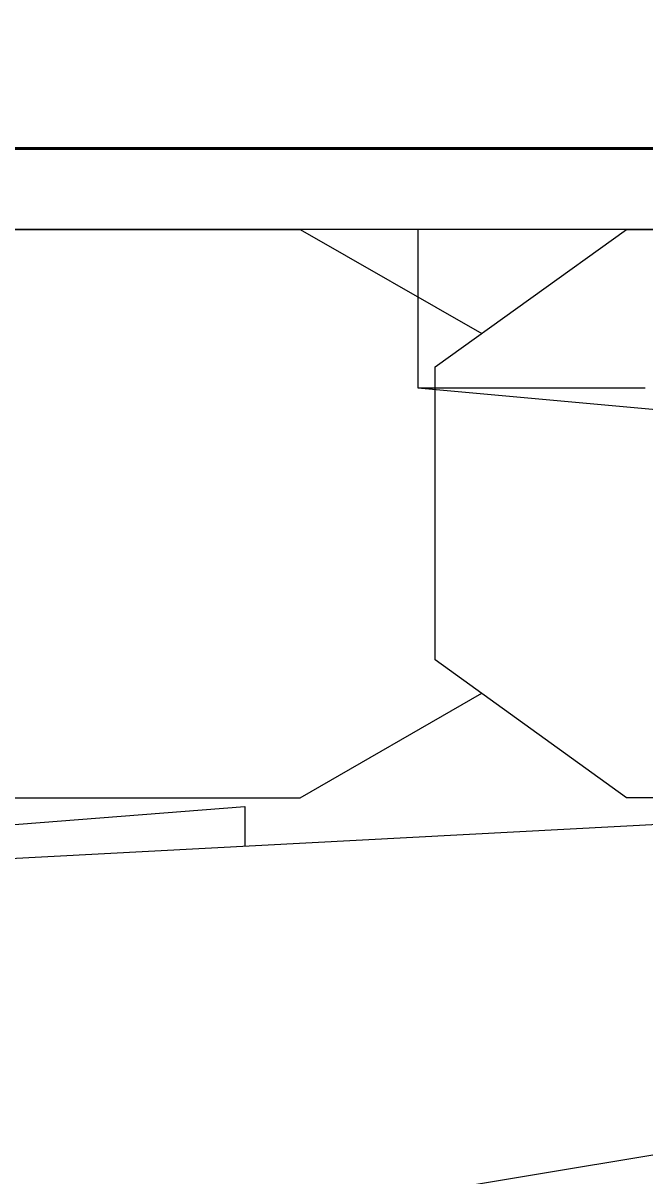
# Model space of a CAD drawing. Extents: x 65572 to 72871, y 30718 to 33858.
# Drawn here: x 65960.75 to 65964.6, y 30871.18 to 30878.32 of the extents above; entities that cross this region are included whole.
import ezdxf

# ---------------------------------------------------------------- set-up
doc = ezdxf.new("R2010")
doc.units = 0
doc.header["$LTSCALE"] = 0.5
doc.header["$MEASUREMENT"] = 0
doc.layers.get('0').update_dxf_attribs({"color": 20, "linetype": 'CONTINUOUS'})
doc.layers.get('DEFPOINTS').update_dxf_attribs({"linetype": 'CONTINUOUS', "lineweight": 5})
for name, color, linetype, lineweight in [('Annotations', 40, 'CONTINUOUS', 5), ('Framing', 142, 'CONTINUOUS', 13), ('Layout', 154, 'CONTINUOUS', 5), ('Structure', 7, 'CONTINUOUS', 40)]:
    doc.layers.add(name, color=color, linetype=linetype, lineweight=lineweight)
doc.styles.get("Standard").update_dxf_attribs({"font": 'arial.ttf'})
doc.dimstyles.new('ARCH', dxfattribs={"dimscale": 96, "dimtxt": 0.0625, "dimasz": 0.0625, "dimexe": 0.04, "dimexo": 0.09375, "dimgap": 0.03125, "dimtad": 1, "dimdec": 0, "dimrnd": 0.0625, "dimzin": 3, "dimdsep": 46, "dimlunit": 4, "dimtxsty": 'Standard', "dimblk1": 'ARCHTICK', "dimblk2": 'ARCHTICK', "dimsah": 1, "dimcen": 0, "dimdle": 0.03125, "dimclrd": 256, "dimclre": 256, "dimclrt": 256, "dimazin": 0, "dimtfac": 1, "dimtdec": 0, "dimtmove": 2, "dimatfit": 3, "dimldrblk": 'OBLIQUE', "dimfxl": 0.3, "dimfxlon": 1, "dimfrac": 2, "dimarcsym": 0})

# ---------------------------------------------------------------- blocks, each defined once
blk = doc.blocks.new('_ArchTick')
at = {"const_width": 0.15}
blk.add_lwpolyline([(-0.5, -0.5), (0.5, 0.5)], dxfattribs=at)
blk = doc.blocks.new('*D33')
at = {"layer": 'Annotations', "lineweight": -2}
for p, q in [((65894.4316, 30757.0648), (65894.4316, 30880.0465)), ((65923.2316, 30877.0465), (65890.5916, 30877.0465)), ((65923.2316, 30760.0648), (65890.5916, 30760.0648))]:
    blk.add_line(p, q, dxfattribs=at)
at = {"layer": 'DEFPOINTS', "color": 0}
for p in [(65894.4316, 30877.0465), (65967.6312, 30877.0465), (65967.6312, 30760.0648)]:
    blk.add_point(p, dxfattribs=at)
at = {"layer": 'Annotations', "lineweight": -2, "xscale": 6, "yscale": 6, "zscale": 6}
for p, rotation in [((65894.4316, 30877.0465), 90), ((65894.4316, 30760.0648), 270)]:
    blk.add_blockref('_ArchTick', p, dxfattribs=dict(at, rotation=rotation))
at = {"layer": 'Annotations', "insert": (65900.4946, 30818.5556), "char_height": 6, "attachment_point": 5, "rotation": 270}
blk.add_mtext('9\'-9"', dxfattribs=at)
blk = doc.blocks.new('_Oblique')
at = {"lineweight": -2}
blk.add_line((-0.5, -0.5), (0.5, 0.5), dxfattribs=at)
blk = doc.blocks.new('12fstg01')
at = {"color": 0, "linetype": 'ByBlock'}
for p, q in [((-0.25367, 0.1132), (-0.03681, 0.14918)), ((-0.02463, 0.08728), (-0.25367, 0.0751)), ((-0.02131, 0.08562), (-0.1568, 0.0751)), ((-0.1568, 0.0751), (-0.1568, 0.08017)), ((-0.25256, 0.07399), (-0.20648, 0.07399)), ((-0.20648, 0.07399), (-0.18157, 0.056)), ((-0.16399, 0.07399), (-0.18766, 0.06034)), ((-0.11971, 0.07399), (-0.16399, 0.07399)), ((-0.18157, 0.056), (-0.18157, 0.0179)), ((-0.18157, 0.0179), (-0.20648, 0)), ((-0.16399, 0), (-0.18766, 0.01356)), ((-0.20648, 0), (-0.25256, 0)), ((-0.11971, 0), (-0.16399, 0))]:
    blk.add_line(p, q, dxfattribs=at)
blk = doc.blocks.new('*D97')
at = {"layer": 'Annotations', "linetype": 'ByBlock', "lineweight": -2}
for p, q in [((65950.06, 30883.1561), (65950.06, 30903.2759)), ((66009.018, 30884.4215), (66009.018, 30903.2759)), ((66012.018, 30899.4359), (65947.06, 30899.4359))]:
    blk.add_line(p, q, dxfattribs=at)
at = {"layer": 'DEFPOINTS', "color": 0}
for p in [(65950.06, 30899.4359), (66009.018, 30875.4215), (65950.06, 30874.1561)]:
    blk.add_point(p, dxfattribs=at)
at = {"layer": 'Annotations', "lineweight": -2, "xscale": 6, "yscale": 6, "zscale": 6, "rotation": 180}
blk.add_blockref('_ArchTick', (65950.06, 30899.4359), dxfattribs=at)
at = {"layer": 'Annotations', "lineweight": -2, "xscale": 6, "yscale": 6, "zscale": 6}
blk.add_blockref('_ArchTick', (66009.018, 30899.4359), dxfattribs=at)
at = {"layer": 'Annotations', "insert": (65979.539, 30893.4239), "char_height": 6, "attachment_point": 5, "rotation": 180}
blk.add_mtext('4\'-11"', dxfattribs=at)

msp = doc.modelspace()

# ---------------------------------------------------------------- linework, layer by layer
at = {"layer": 'Framing'}
for p, q in [((66167.053202, 30877.046502), (65921.122504, 30877.046502)), ((66520.622504, 30877.046502), (65921.199345, 30877.046502))]:
    msp.add_line(p, q, dxfattribs=at)
at = {"layer": 'Layout', "linetype": 'ByBlock'}
for p, q in [((65963.19711, 30877.046502), (65963.19711, 30876.064768)), ((65963.19711, 30876.064768), (65974.197164, 30875.064763))]:
    msp.add_line(p, q, dxfattribs=at)
msp.add_lwpolyline([(65963.19711, 30876.064768), (65963.197801, 30876.064768), (65963.198491, 30876.064768), (65963.199182, 30876.064768), (65963.199873, 30876.064768), (65963.200564, 30876.064768), (65963.201255, 30876.064768), (65963.201946, 30876.064768), (65963.202636, 30876.064768), (65963.203327, 30876.064768), (65963.204018, 30876.064768), (65963.204709, 30876.064768), (65963.2054, 30876.064768), (65963.206091, 30876.064768), (65963.206782, 30876.064768), (65963.207472, 30876.064768), (65963.208163, 30876.064768), (65963.208854, 30876.064768), (65963.209545, 30876.064768), (65963.210236, 30876.064768), (65963.210927, 30876.064768), (65963.211618, 30876.064768), (65963.212308, 30876.064768), (65963.212999, 30876.064768), (65963.21369, 30876.064768), (65963.214381, 30876.064768), (65963.215072, 30876.064768), (65963.215763, 30876.064768), (65963.216454, 30876.064768), (65963.217144, 30876.064768), (65963.217835, 30876.064768), (65963.218526, 30876.064768), (65963.219217, 30876.064768), (65963.219908, 30876.064768), (65963.220599, 30876.064768), (65963.22129, 30876.064768), (65963.22198, 30876.064768), (65963.222671, 30876.064768), (65963.223362, 30876.064768), (65963.224053, 30876.064768), (65963.224744, 30876.064768), (65963.225435, 30876.064768), (65963.226125, 30876.064768), (65963.226816, 30876.064768), (65963.227507, 30876.064768), (65963.228198, 30876.064768), (65963.228889, 30876.064768), (65963.22958, 30876.064768), (65963.230271, 30876.064768), (65963.230961, 30876.064768), (65963.231652, 30876.064768), (65963.232343, 30876.064768), (65963.233034, 30876.064768), (65963.233725, 30876.064768), (65963.234416, 30876.064768), (65963.235107, 30876.064768), (65963.235797, 30876.064768), (65963.236488, 30876.064768), (65963.237179, 30876.064768), (65963.23787, 30876.064768), (65963.238561, 30876.064768), (65963.239252, 30876.064768), (65963.239943, 30876.064768), (65963.240633, 30876.064768), (65963.241324, 30876.064768), (65963.242015, 30876.064768), (65963.242706, 30876.064768), (65963.243397, 30876.064768), (65963.244088, 30876.064768), (65963.244779, 30876.064768), (65963.245469, 30876.064768), (65963.24616, 30876.064768), (65963.246851, 30876.064768), (65963.247542, 30876.064768), (65963.248233, 30876.064768), (65963.248924, 30876.064768), (65963.249615, 30876.064768), (65963.250305, 30876.064768), (65963.250996, 30876.064768), (65963.251687, 30876.064768), (65963.252378, 30876.064768), (65963.253069, 30876.064768), (65963.25376, 30876.064768), (65963.25445, 30876.064768), (65963.255141, 30876.064768), (65963.255832, 30876.064768), (65963.256523, 30876.064768), (65963.257214, 30876.064768), (65963.257905, 30876.064768), (65963.258596, 30876.064768), (65963.259286, 30876.064768), (65963.259977, 30876.064768), (65963.260668, 30876.064768), (65963.261359, 30876.064768), (65963.26205, 30876.064768), (65963.262741, 30876.064768), (65963.263432, 30876.064768), (65963.264122, 30876.064768), (65963.264813, 30876.064768), (65963.265504, 30876.064768), (65963.266195, 30876.064768), (65963.266886, 30876.064768), (65963.267577, 30876.064768), (65963.268268, 30876.064768), (65963.268958, 30876.064768), (65963.269649, 30876.064768), (65963.27034, 30876.064768), (65963.271031, 30876.064768), (65963.271722, 30876.064768), (65963.272413, 30876.064768), (65963.273104, 30876.064768), (65963.273794, 30876.064768), (65963.274485, 30876.064768), (65963.275176, 30876.064768), (65963.275867, 30876.064768), (65963.276558, 30876.064768), (65963.277249, 30876.064768), (65963.277939, 30876.064768), (65963.27863, 30876.064768), (65963.279321, 30876.064768), (65963.280012, 30876.064768), (65963.280703, 30876.064768), (65963.281394, 30876.064768), (65963.282085, 30876.064768), (65963.282775, 30876.064768), (65963.283466, 30876.064768), (65963.284157, 30876.064768), (65963.284848, 30876.064768), (65963.285539, 30876.064768), (65963.28623, 30876.064768), (65963.286921, 30876.064768), (65963.287611, 30876.064768), (65963.288302, 30876.064768), (65963.288993, 30876.064768), (65963.289684, 30876.064768), (65963.290375, 30876.064768), (65963.291066, 30876.064768), (65963.291757, 30876.064768), (65963.292447, 30876.064768), (65963.293138, 30876.064768), (65963.293829, 30876.064768), (65963.29452, 30876.064768), (65963.295211, 30876.064768), (65963.295902, 30876.064768), (65963.296593, 30876.064768), (65963.297283, 30876.064768), (65963.297974, 30876.064768), (65963.298665, 30876.064768), (65963.299356, 30876.064768), (65963.300047, 30876.064768), (65963.300738, 30876.064768), (65963.301428, 30876.064768), (65963.302119, 30876.064768), (65963.30281, 30876.064768), (65963.303501, 30876.064768), (65963.304192, 30876.064768), (65963.304883, 30876.064768), (65963.305574, 30876.064768), (65963.306264, 30876.064768), (65963.306955, 30876.064768), (65963.307646, 30876.064768), (65963.308337, 30876.064768), (65963.309028, 30876.064768), (65963.309719, 30876.064768), (65963.31041, 30876.064768), (65963.3111, 30876.064768), (65963.311791, 30876.064768), (65963.312482, 30876.064768), (65963.313173, 30876.064768), (65963.313864, 30876.064768), (65963.314555, 30876.064768), (65963.315246, 30876.064768), (65963.315936, 30876.064768), (65963.316627, 30876.064768), (65963.317318, 30876.064768), (65963.318009, 30876.064768), (65963.3187, 30876.064768), (65963.319391, 30876.064768), (65963.320082, 30876.064768), (65963.320772, 30876.064768), (65963.321463, 30876.064768), (65963.322154, 30876.064768), (65963.322845, 30876.064768), (65963.323536, 30876.064768), (65963.324227, 30876.064768), (65963.324917, 30876.064768), (65963.325608, 30876.064768), (65963.326299, 30876.064768), (65963.32699, 30876.064768), (65963.327681, 30876.064768), (65963.328372, 30876.064768), (65963.329063, 30876.064768), (65963.329753, 30876.064768), (65963.330444, 30876.064768), (65963.331135, 30876.064768), (65963.331826, 30876.064768), (65963.332517, 30876.064768), (65963.333208, 30876.064768), (65963.333899, 30876.064768), (65963.334589, 30876.064768), (65963.33528, 30876.064768), (65963.335971, 30876.064768), (65963.336662, 30876.064768), (65963.337353, 30876.064768), (65963.338044, 30876.064768), (65963.338735, 30876.064768), (65963.339425, 30876.064768), (65963.340116, 30876.064768), (65963.340807, 30876.064768), (65963.341498, 30876.064768), (65963.342189, 30876.064768), (65963.34288, 30876.064768), (65963.343571, 30876.064768), (65963.344261, 30876.064768), (65963.344952, 30876.064768), (65963.345643, 30876.064768), (65963.346334, 30876.064768), (65963.347025, 30876.064768), (65963.347716, 30876.064768), (65963.348407, 30876.064768), (65963.349097, 30876.064768), (65963.349788, 30876.064768), (65963.350479, 30876.064768), (65963.35117, 30876.064768), (65963.351861, 30876.064768), (65963.352552, 30876.064768), (65963.353242, 30876.064768), (65963.353933, 30876.064768), (65963.354624, 30876.064768), (65963.355315, 30876.064768), (65963.356006, 30876.064768), (65963.356697, 30876.064768), (65963.357388, 30876.064768), (65963.358078, 30876.064768), (65963.358769, 30876.064768), (65963.35946, 30876.064768), (65963.360151, 30876.064768), (65963.360842, 30876.064768), (65963.361533, 30876.064768), (65963.362224, 30876.064768), (65963.362914, 30876.064768), (65963.363605, 30876.064768), (65963.364296, 30876.064768), (65963.364987, 30876.064768), (65963.365678, 30876.064768), (65963.366369, 30876.064768), (65963.36706, 30876.064768), (65963.36775, 30876.064768), (65963.368441, 30876.064768), (65963.369132, 30876.064768), (65963.369823, 30876.064768), (65963.370514, 30876.064768), (65963.371205, 30876.064768), (65963.371896, 30876.064768), (65963.372586, 30876.064768), (65963.373277, 30876.064768), (65963.373968, 30876.064768), (65963.374659, 30876.064768), (65963.37535, 30876.064768), (65963.376041, 30876.064768), (65963.376731, 30876.064768), (65963.377422, 30876.064768), (65963.378113, 30876.064768), (65963.378804, 30876.064768), (65963.379495, 30876.064768), (65963.380186, 30876.064768), (65963.380877, 30876.064768), (65963.381567, 30876.064768), (65963.382258, 30876.064768), (65963.382949, 30876.064768), (65963.38364, 30876.064768), (65963.384331, 30876.064768), (65963.385022, 30876.064768), (65963.385713, 30876.064768), (65963.386403, 30876.064768), (65963.387094, 30876.064768), (65963.387785, 30876.064768), (65963.388476, 30876.064768), (65963.389167, 30876.064768), (65963.389858, 30876.064768), (65963.390549, 30876.064768), (65963.391239, 30876.064768), (65963.39193, 30876.064768), (65963.392621, 30876.064768), (65963.393312, 30876.064768), (65963.394003, 30876.064768), (65963.394694, 30876.064768), (65963.395385, 30876.064768), (65963.396075, 30876.064768), (65963.396766, 30876.064768), (65963.397457, 30876.064768), (65963.398148, 30876.064768), (65963.398839, 30876.064768), (65963.39953, 30876.064768), (65963.40022, 30876.064768), (65963.400911, 30876.064768), (65963.401602, 30876.064768), (65963.402293, 30876.064768), (65963.402984, 30876.064768), (65963.403675, 30876.064768), (65963.404366, 30876.064768), (65963.405056, 30876.064768), (65963.405747, 30876.064768), (65963.406438, 30876.064768), (65963.407129, 30876.064768), (65963.40782, 30876.064768), (65963.408511, 30876.064768), (65963.409202, 30876.064768), (65963.409892, 30876.064768), (65963.410583, 30876.064768), (65963.411274, 30876.064768), (65963.411965, 30876.064768), (65963.412656, 30876.064768), (65963.413347, 30876.064768), (65963.414038, 30876.064768), (65963.414728, 30876.064768), (65963.415419, 30876.064768), (65963.41611, 30876.064768), (65963.416801, 30876.064768), (65963.417492, 30876.064768), (65963.418183, 30876.064768), (65963.418874, 30876.064768), (65963.419564, 30876.064768), (65963.420255, 30876.064768), (65963.420946, 30876.064768), (65963.421637, 30876.064768), (65963.422328, 30876.064768), (65963.423019, 30876.064768), (65963.423709, 30876.064768), (65963.4244, 30876.064768), (65963.425091, 30876.064768), (65963.425782, 30876.064768), (65963.426473, 30876.064768), (65963.427164, 30876.064768), (65963.427855, 30876.064768), (65963.428545, 30876.064768), (65963.429236, 30876.064768), (65963.429927, 30876.064768), (65963.430618, 30876.064768), (65963.431309, 30876.064768), (65963.432, 30876.064768), (65963.432691, 30876.064768), (65963.433381, 30876.064768), (65963.434072, 30876.064768), (65963.434763, 30876.064768), (65963.435454, 30876.064768), (65963.436145, 30876.064768), (65963.436836, 30876.064768), (65963.437527, 30876.064768), (65963.438217, 30876.064768), (65963.438908, 30876.064768), (65963.439599, 30876.064768), (65963.44029, 30876.064768), (65963.440981, 30876.064768), (65963.441672, 30876.064768), (65963.442363, 30876.064768), (65963.443053, 30876.064768), (65963.443744, 30876.064768), (65963.444435, 30876.064768), (65963.445126, 30876.064768), (65963.445817, 30876.064768), (65963.446508, 30876.064768), (65963.447198, 30876.064768), (65963.447889, 30876.064768), (65963.44858, 30876.064768), (65963.449271, 30876.064768), (65963.449962, 30876.064768), (65963.450653, 30876.064768), (65963.451344, 30876.064768), (65963.452034, 30876.064768), (65963.452725, 30876.064768), (65963.453416, 30876.064768), (65963.454107, 30876.064768), (65963.454798, 30876.064768), (65963.455489, 30876.064768), (65963.45618, 30876.064768), (65963.45687, 30876.064768), (65963.457561, 30876.064768), (65963.458252, 30876.064768), (65963.458943, 30876.064768), (65963.459634, 30876.064768), (65963.460325, 30876.064768), (65963.461016, 30876.064768), (65963.461706, 30876.064768), (65963.462397, 30876.064768), (65963.463088, 30876.064768), (65963.463779, 30876.064768), (65963.46447, 30876.064768), (65963.465161, 30876.064768), (65963.465852, 30876.064768), (65963.466542, 30876.064768), (65963.467233, 30876.064768), (65963.467924, 30876.064768), (65963.468615, 30876.064768), (65963.469306, 30876.064768), (65963.469997, 30876.064768), (65963.470687, 30876.064768), (65963.471378, 30876.064768), (65963.472069, 30876.064768), (65963.47276, 30876.064768), (65963.473451, 30876.064768), (65963.474142, 30876.064768), (65963.474833, 30876.064768), (65963.475523, 30876.064768), (65963.476214, 30876.064768), (65963.476905, 30876.064768), (65963.477596, 30876.064768), (65963.478287, 30876.064768), (65963.478978, 30876.064768), (65963.479669, 30876.064768), (65963.480359, 30876.064768), (65963.48105, 30876.064768), (65963.481741, 30876.064768), (65963.482432, 30876.064768), (65963.483123, 30876.064768), (65963.483814, 30876.064768), (65963.484505, 30876.064768), (65963.485195, 30876.064768), (65963.485886, 30876.064768), (65963.486577, 30876.064768), (65963.487268, 30876.064768), (65963.487959, 30876.064768), (65963.48865, 30876.064768), (65963.489341, 30876.064768), (65963.490031, 30876.064768), (65963.490722, 30876.064768), (65963.491413, 30876.064768), (65963.492104, 30876.064768), (65963.492795, 30876.064768), (65963.493486, 30876.064768), (65963.494177, 30876.064768), (65963.494867, 30876.064768), (65963.495558, 30876.064768), (65963.496249, 30876.064768), (65963.49694, 30876.064768), (65963.497631, 30876.064768), (65963.498995, 30876.064768), (65963.501033, 30876.064768), (65963.503071, 30876.064768), (65963.505109, 30876.064768), (65963.507147, 30876.064768), (65963.509185, 30876.064768), (65963.511223, 30876.064768), (65963.513261, 30876.064768), (65963.515298, 30876.064768), (65963.517336, 30876.064768), (65963.519374, 30876.064768), (65963.521412, 30876.064768), (65963.52345, 30876.064768), (65963.525488, 30876.064768), (65963.527526, 30876.064768), (65963.529564, 30876.064768), (65963.531602, 30876.064768), (65963.53364, 30876.064768), (65963.535678, 30876.064768), (65963.537716, 30876.064768), (65963.539753, 30876.064768), (65963.541791, 30876.064768), (65963.543829, 30876.064768), (65963.545867, 30876.064768), (65963.547905, 30876.064768), (65963.549943, 30876.064768), (65963.551981, 30876.064768), (65963.554019, 30876.064768), (65963.556057, 30876.064768), (65963.558095, 30876.064768), (65963.560133, 30876.064768), (65963.562171, 30876.064768), (65963.564209, 30876.064768), (65963.566246, 30876.064768), (65963.568284, 30876.064768), (65963.570322, 30876.064768), (65963.57236, 30876.064768), (65963.574398, 30876.064768), (65963.576436, 30876.064768), (65963.578474, 30876.064768), (65963.580512, 30876.064768), (65963.58255, 30876.064768), (65963.584588, 30876.064768), (65963.586626, 30876.064768), (65963.588664, 30876.064768), (65963.590701, 30876.064768), (65963.592739, 30876.064768), (65963.594777, 30876.064768), (65963.596815, 30876.064768), (65963.598853, 30876.064768), (65963.600891, 30876.064768), (65963.602929, 30876.064768), (65963.604967, 30876.064768), (65963.607005, 30876.064768), (65963.609043, 30876.064768), (65963.611081, 30876.064768), (65963.613119, 30876.064768), (65963.615156, 30876.064768), (65963.617194, 30876.064768), (65963.619232, 30876.064768), (65963.62127, 30876.064768), (65963.623308, 30876.064768), (65963.625346, 30876.064768), (65963.627384, 30876.064768), (65963.629422, 30876.064768), (65963.63146, 30876.064768), (65963.633498, 30876.064768), (65963.635536, 30876.064768), (65963.637574, 30876.064768), (65963.639611, 30876.064768), (65963.641649, 30876.064768), (65963.643687, 30876.064768), (65963.645725, 30876.064768), (65963.647763, 30876.064768), (65963.649801, 30876.064768), (65963.651839, 30876.064768), (65963.653877, 30876.064768), (65963.655915, 30876.064768), (65963.657953, 30876.064768), (65963.659991, 30876.064768), (65963.662029, 30876.064768), (65963.664066, 30876.064768), (65963.666104, 30876.064768), (65963.668142, 30876.064768), (65963.67018, 30876.064768), (65963.672218, 30876.064768), (65963.674256, 30876.064768), (65963.676294, 30876.064768), (65963.678332, 30876.064768), (65963.68037, 30876.064768), (65963.682408, 30876.064768), (65963.684446, 30876.064768), (65963.686484, 30876.064768), (65963.688521, 30876.064768), (65963.690559, 30876.064768), (65963.692597, 30876.064768), (65963.694635, 30876.064768), (65963.696673, 30876.064768), (65963.698711, 30876.064768), (65963.700749, 30876.064768), (65963.702787, 30876.064768), (65963.704825, 30876.064768), (65963.706863, 30876.064768), (65963.708901, 30876.064768), (65963.710939, 30876.064768), (65963.712976, 30876.064768), (65963.715014, 30876.064768), (65963.717052, 30876.064768), (65963.71909, 30876.064768), (65963.721128, 30876.064768), (65963.723166, 30876.064768), (65963.725204, 30876.064768), (65963.727242, 30876.064768), (65963.72928, 30876.064768), (65963.731318, 30876.064768), (65963.733356, 30876.064768), (65963.735394, 30876.064768), (65963.737431, 30876.064768), (65963.739469, 30876.064768), (65963.741507, 30876.064768), (65963.743545, 30876.064768), (65963.745583, 30876.064768), (65963.747621, 30876.064768), (65963.749659, 30876.064768), (65963.751697, 30876.064768), (65963.753735, 30876.064768), (65963.755773, 30876.064768), (65963.757811, 30876.064768), (65963.759849, 30876.064768), (65963.761886, 30876.064768), (65963.763924, 30876.064768), (65963.765962, 30876.064768), (65963.768, 30876.064768), (65963.770038, 30876.064768), (65963.772076, 30876.064768), (65963.774114, 30876.064768), (65963.776152, 30876.064768), (65963.77819, 30876.064768), (65963.780228, 30876.064768), (65963.782266, 30876.064768), (65963.784304, 30876.064768), (65963.786341, 30876.064768), (65963.788379, 30876.064768), (65963.790417, 30876.064768), (65963.792455, 30876.064768), (65963.794493, 30876.064768), (65963.796531, 30876.064768), (65963.798569, 30876.064768), (65963.800607, 30876.064768), (65963.802645, 30876.064768), (65963.804683, 30876.064768), (65963.806721, 30876.064768), (65963.808759, 30876.064768), (65963.810796, 30876.064768), (65963.812834, 30876.064768), (65963.814872, 30876.064768), (65963.81691, 30876.064768), (65963.818948, 30876.064768), (65963.820986, 30876.064768), (65963.823024, 30876.064768), (65963.825062, 30876.064768), (65963.8271, 30876.064768), (65963.829138, 30876.064768), (65963.831176, 30876.064768), (65963.833214, 30876.064768), (65963.835251, 30876.064768), (65963.837289, 30876.064768), (65963.839327, 30876.064768), (65963.841365, 30876.064768), (65963.843403, 30876.064768), (65963.845441, 30876.064768), (65963.847479, 30876.064768), (65963.849517, 30876.064768), (65963.851555, 30876.064768), (65963.853593, 30876.064768), (65963.855631, 30876.064768), (65963.857669, 30876.064768), (65963.859706, 30876.064768), (65963.861744, 30876.064768), (65963.863782, 30876.064768), (65963.86582, 30876.064768), (65963.867858, 30876.064768), (65963.869896, 30876.064768), (65963.871934, 30876.064768), (65963.873972, 30876.064768), (65963.87601, 30876.064768), (65963.878048, 30876.064768), (65963.880086, 30876.064768), (65963.882124, 30876.064768), (65963.884161, 30876.064768), (65963.886199, 30876.064768), (65963.888237, 30876.064768), (65963.890275, 30876.064768), (65963.892313, 30876.064768), (65963.894351, 30876.064768), (65963.896389, 30876.064768), (65963.898427, 30876.064768), (65963.900465, 30876.064768), (65963.902503, 30876.064768), (65963.904541, 30876.064768), (65963.906579, 30876.064768), (65963.908616, 30876.064768), (65963.910654, 30876.064768), (65963.912692, 30876.064768), (65963.91473, 30876.064768), (65963.916768, 30876.064768), (65963.918806, 30876.064768), (65963.920844, 30876.064768), (65963.922882, 30876.064768), (65963.92492, 30876.064768), (65963.926958, 30876.064768), (65963.928996, 30876.064768), (65963.931034, 30876.064768), (65963.933071, 30876.064768), (65963.935109, 30876.064768), (65963.937147, 30876.064768), (65963.939185, 30876.064768), (65963.941223, 30876.064768), (65963.943261, 30876.064768), (65963.945299, 30876.064768), (65963.947337, 30876.064768), (65963.949375, 30876.064768), (65963.951413, 30876.064768), (65963.953451, 30876.064768), (65963.955489, 30876.064768), (65963.957526, 30876.064768), (65963.959564, 30876.064768), (65963.961602, 30876.064768), (65963.96364, 30876.064768), (65963.965678, 30876.064768), (65963.967716, 30876.064768), (65963.969754, 30876.064768), (65963.971792, 30876.064768), (65963.97383, 30876.064768), (65963.975868, 30876.064768), (65963.977906, 30876.064768), (65963.979944, 30876.064768), (65963.981982, 30876.064768), (65963.984019, 30876.064768), (65963.986057, 30876.064768), (65963.988095, 30876.064768), (65963.990133, 30876.064768), (65963.992171, 30876.064768), (65963.994209, 30876.064768), (65963.996247, 30876.064768), (65963.998285, 30876.064768), (65964.000323, 30876.064768), (65964.002361, 30876.064768), (65964.004399, 30876.064768), (65964.006437, 30876.064768), (65964.008474, 30876.064768), (65964.010512, 30876.064768), (65964.01255, 30876.064768), (65964.014588, 30876.064768), (65964.016626, 30876.064768), (65964.018664, 30876.064768), (65964.020702, 30876.064768), (65964.02274, 30876.064768), (65964.024778, 30876.064768), (65964.026816, 30876.064768), (65964.028854, 30876.064768), (65964.030892, 30876.064768), (65964.032929, 30876.064768), (65964.034967, 30876.064768), (65964.037005, 30876.064768), (65964.039043, 30876.064768), (65964.041081, 30876.064768), (65964.043119, 30876.064768), (65964.045157, 30876.064768), (65964.047195, 30876.064768), (65964.049233, 30876.064768), (65964.051271, 30876.064768), (65964.053309, 30876.064768), (65964.055347, 30876.064768), (65964.057384, 30876.064768), (65964.059422, 30876.064768), (65964.06146, 30876.064768), (65964.063498, 30876.064768), (65964.065536, 30876.064768), (65964.067574, 30876.064768), (65964.069612, 30876.064768), (65964.07165, 30876.064768), (65964.073688, 30876.064768), (65964.075726, 30876.064768), (65964.077764, 30876.064768), (65964.079802, 30876.064768), (65964.081839, 30876.064768), (65964.083877, 30876.064768), (65964.085915, 30876.064768), (65964.087953, 30876.064768), (65964.089991, 30876.064768), (65964.092029, 30876.064768), (65964.094067, 30876.064768), (65964.096105, 30876.064768), (65964.098143, 30876.064768), (65964.100181, 30876.064768), (65964.102219, 30876.064768), (65964.104257, 30876.064768), (65964.106294, 30876.064768), (65964.108332, 30876.064768), (65964.11037, 30876.064768), (65964.112408, 30876.064768), (65964.114446, 30876.064768), (65964.116484, 30876.064768), (65964.118522, 30876.064768), (65964.12056, 30876.064768), (65964.122598, 30876.064768), (65964.124636, 30876.064768), (65964.126674, 30876.064768), (65964.128712, 30876.064768), (65964.130749, 30876.064768), (65964.132787, 30876.064768), (65964.134825, 30876.064768), (65964.136863, 30876.064768), (65964.138901, 30876.064768), (65964.140939, 30876.064768), (65964.142977, 30876.064768), (65964.145015, 30876.064768), (65964.147053, 30876.064768), (65964.149091, 30876.064768), (65964.151129, 30876.064768), (65964.153167, 30876.064768), (65964.155204, 30876.064768), (65964.157242, 30876.064768), (65964.15928, 30876.064768), (65964.161318, 30876.064768), (65964.163356, 30876.064768), (65964.165394, 30876.064768), (65964.167432, 30876.064768), (65964.16947, 30876.064768), (65964.171508, 30876.064768), (65964.173546, 30876.064768), (65964.175584, 30876.064768), (65964.177622, 30876.064768), (65964.179659, 30876.064768), (65964.181697, 30876.064768), (65964.183735, 30876.064768), (65964.185773, 30876.064768), (65964.187811, 30876.064768), (65964.189849, 30876.064768), (65964.191887, 30876.064768), (65964.193925, 30876.064768), (65964.195963, 30876.064768), (65964.198001, 30876.064768), (65964.200039, 30876.064768), (65964.202077, 30876.064768), (65964.204114, 30876.064768), (65964.206152, 30876.064768), (65964.20819, 30876.064768), (65964.210228, 30876.064768), (65964.212266, 30876.064768), (65964.214304, 30876.064768), (65964.216342, 30876.064768), (65964.21838, 30876.064768), (65964.220418, 30876.064768), (65964.222456, 30876.064768), (65964.224494, 30876.064768), (65964.226532, 30876.064768), (65964.228569, 30876.064768), (65964.230607, 30876.064768), (65964.232645, 30876.064768), (65964.234683, 30876.064768), (65964.236721, 30876.064768), (65964.238759, 30876.064768), (65964.240797, 30876.064768), (65964.242835, 30876.064768), (65964.244873, 30876.064768), (65964.246911, 30876.064768), (65964.248949, 30876.064768), (65964.250987, 30876.064768), (65964.253024, 30876.064768), (65964.255062, 30876.064768), (65964.2571, 30876.064768), (65964.259138, 30876.064768), (65964.261176, 30876.064768), (65964.263214, 30876.064768), (65964.265252, 30876.064768), (65964.26729, 30876.064768), (65964.269328, 30876.064768), (65964.271366, 30876.064768), (65964.273404, 30876.064768), (65964.275442, 30876.064768), (65964.277479, 30876.064768), (65964.279517, 30876.064768), (65964.281555, 30876.064768), (65964.283593, 30876.064768), (65964.285631, 30876.064768), (65964.287669, 30876.064768), (65964.289707, 30876.064768), (65964.291745, 30876.064768), (65964.293783, 30876.064768), (65964.295821, 30876.064768), (65964.297859, 30876.064768), (65964.299897, 30876.064768), (65964.301934, 30876.064768), (65964.303972, 30876.064768), (65964.30601, 30876.064768), (65964.308048, 30876.064768), (65964.310086, 30876.064768), (65964.312124, 30876.064768), (65964.314162, 30876.064768), (65964.3162, 30876.064768), (65964.318238, 30876.064768), (65964.320276, 30876.064768), (65964.322314, 30876.064768), (65964.324352, 30876.064768), (65964.326389, 30876.064768), (65964.328427, 30876.064768), (65964.330465, 30876.064768), (65964.332503, 30876.064768), (65964.334541, 30876.064768), (65964.336579, 30876.064768), (65964.338617, 30876.064768), (65964.340655, 30876.064768), (65964.342693, 30876.064768), (65964.344731, 30876.064768), (65964.346769, 30876.064768), (65964.348807, 30876.064768), (65964.350844, 30876.064768), (65964.352882, 30876.064768), (65964.35492, 30876.064768), (65964.356958, 30876.064768), (65964.358996, 30876.064768), (65964.361034, 30876.064768), (65964.363072, 30876.064768), (65964.36511, 30876.064768), (65964.367148, 30876.064768), (65964.369186, 30876.064768), (65964.371224, 30876.064768), (65964.373262, 30876.064768), (65964.3753, 30876.064768), (65964.377337, 30876.064768), (65964.379375, 30876.064768), (65964.381413, 30876.064768), (65964.383451, 30876.064768), (65964.385489, 30876.064768), (65964.388772, 30876.064768), (65964.392055, 30876.064768), (65964.395337, 30876.064768), (65964.39862, 30876.064768), (65964.401903, 30876.064768), (65964.405186, 30876.064768), (65964.408469, 30876.064768), (65964.411751, 30876.064768), (65964.415034, 30876.064768), (65964.418317, 30876.064768), (65964.4216, 30876.064768), (65964.424883, 30876.064768), (65964.428165, 30876.064768), (65964.431448, 30876.064768), (65964.434731, 30876.064768), (65964.438014, 30876.064768), (65964.441297, 30876.064768), (65964.444579, 30876.064768), (65964.447862, 30876.064768), (65964.451145, 30876.064768), (65964.454428, 30876.064768), (65964.45771, 30876.064768), (65964.460993, 30876.064768), (65964.464276, 30876.064768), (65964.467559, 30876.064768), (65964.470842, 30876.064768), (65964.474124, 30876.064768), (65964.477407, 30876.064768), (65964.48069, 30876.064768), (65964.483973, 30876.064768), (65964.487256, 30876.064768), (65964.490538, 30876.064768), (65964.493821, 30876.064768), (65964.497104, 30876.064768), (65964.500387, 30876.064768), (65964.50367, 30876.064768), (65964.506952, 30876.064768), (65964.510235, 30876.064768), (65964.513518, 30876.064768), (65964.516801, 30876.064768), (65964.520084, 30876.064768), (65964.523366, 30876.064768), (65964.526649, 30876.064768), (65964.529932, 30876.064768), (65964.533215, 30876.064768), (65964.536497, 30876.064768), (65964.53978, 30876.064768), (65964.543063, 30876.064768), (65964.546346, 30876.064768), (65964.549629, 30876.064768), (65964.552911, 30876.064768), (65964.556194, 30876.064768), (65964.559477, 30876.064768), (65964.56276, 30876.064768), (65964.566043, 30876.064768), (65964.569325, 30876.064768), (65964.572608, 30876.064768), (65964.575891, 30876.064768), (65964.579174, 30876.064768), (65964.582457, 30876.064768), (65964.585739, 30876.064768), (65964.589022, 30876.064768), (65964.592305, 30876.064768), (65964.595588, 30876.064768), (65964.598871, 30876.064768), (65964.602153, 30876.064768), (65964.605436, 30876.064768)], dxfattribs=at)
at = {"layer": 'Structure'}
msp.add_line((66523.199345, 30877.546502), (65880.894981, 30877.546502), dxfattribs=at)

# ---------------------------------------------------------------- block references
at = {"layer": 'Layout', "linetype": 'ByBlock', "xscale": 47.58705652932135, "yscale": 47.58705652932135, "zscale": 47.58705652932135, "rotation": 180}
msp.add_blockref('12fstg01', (65954.664993, 30877.046502), dxfattribs=at)

# ---------------------------------------------------------------- dimensions: what is measured, and where the dimension line sits
at = {"layer": 'Annotations', "linetype": 'ByBlock'}
dim = msp.add_linear_dim(base=(65950.060004, 30899.43585), p1=(66009.017974, 30875.421502), p2=(65950.060004, 30874.156079), angle=180, dimstyle='ARCH', dxfattribs=at)
dim.commit()
dim.dimension.update_dxf_attribs({"geometry": '*D97', "text_midpoint": (65979.538989, 30893.42385)})
at = {"layer": 'Annotations'}
dim = msp.add_linear_dim(base=(65894.431642, 30877.046502), p1=(65967.63117, 30760.064773), p2=(65967.63117, 30877.046502), angle=270, dimstyle='ARCH', dxfattribs=at)
dim.commit()
dim.dimension.update_dxf_attribs({"geometry": '*D33', "text_midpoint": (65900.494642, 30818.555637)})

# ---------------------------------------------------------------- leaders
at = {"layer": 'Annotations', "linetype": 'ByBlock'}
msp.add_leader([(65936.886538, 30850.348247), (65980.656573, 30917.574618), (65988.929961, 30917.574618)], dimstyle='ARCH', dxfattribs=at)

doc.saveas('drawing.dxf')
